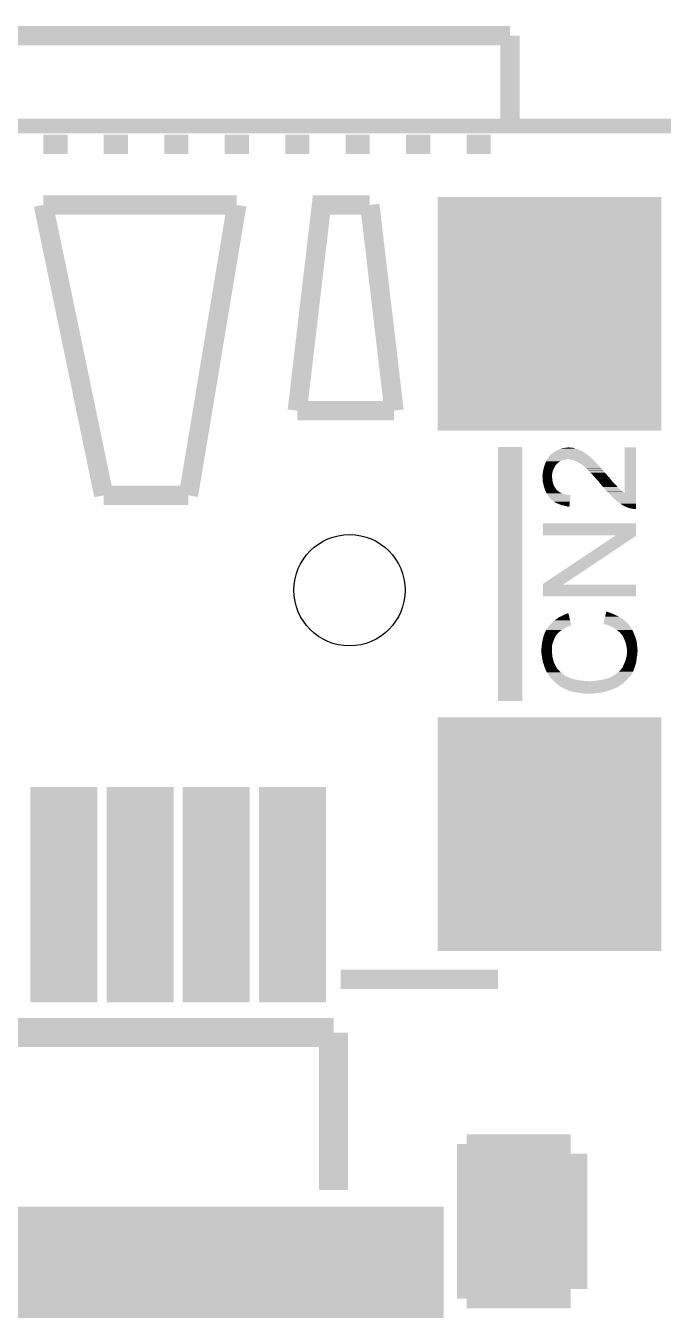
# Model space of a CAD drawing. Extents: x -1.3 to 24.2, y -3.9 to 32.8.
# Drawn here: x 10.23 to 16.92, y 19.23 to 32.79 of the extents above; entities that cross this region are included whole.
import ezdxf

# ---------------------------------------------------------------- set-up
doc = ezdxf.new("R2010")
doc.units = 0
doc.layers.get('0').update_dxf_attribs({"linetype": 'CONTINUOUS'})
for name, color, linetype in [('USB_SPI_CLICK_V101_GKO', 9, 'CONTINUOUS'), ('USB_SPI_CLICK_V101_GTO', 11, 'CONTINUOUS'), ('USB_SPI_CLICK_V101_GTS', 8, 'CONTINUOUS')]:
    doc.layers.add(name, color=color, linetype=linetype)

# ---------------------------------------------------------------- blocks, each defined once
blk = doc.blocks.new('RECTANGLE_44')
blk.add_solid([(0.5842, 0.7112), (0.5842, -0.7112), (-0.5842, 0.7112), (-0.5842, -0.7112)])
blk = doc.blocks.new('RECTANGLE_89')
blk.add_solid([(0.35179, 1.1303), (0.35179, -1.1303), (-0.35179, 1.1303), (-0.35179, -1.1303)])
blk = doc.blocks.new('RECTANGLE_90')
blk.add_solid([(1.17602, 1.22682), (1.17602, -1.22682), (-1.17602, 1.22682), (-1.17602, -1.22682)])
blk = doc.blocks.new('RECTANGLE_52')
blk.add_solid([(2.2987, 0.5842), (2.2987, -0.5842), (-2.2987, 0.5842), (-2.2987, -0.5842)])
blk = doc.blocks.new('ROUND_95')
blk.add_circle((0, 0), 0.584)

msp = doc.modelspace()

# ---------------------------------------------------------------- linework, layer by layer
at = {"layer": 'USB_SPI_CLICK_V101_GKO', "const_width": 0.1524}
msp.add_lwpolyline([(-1.27, 31.73984), (24.13, 31.73984)], dxfattribs=at)
at = {"layer": 'USB_SPI_CLICK_V101_GTO'}
for points, const_width in [([(7.5438, 31.6738), (7.5438, 32.6898), (15.3162, 32.6898)], 0.2032), ([(15.3162, 31.6738), (15.3162, 32.6898)], 0.2032), ([(10.414, 31.5468), (10.668, 31.5468)], 0.2032), ([(11.049, 31.5468), (11.303, 31.5468)], 0.2032), ([(11.684, 31.5468), (11.938, 31.5468)], 0.2032), ([(12.319, 31.5468), (12.573, 31.5468)], 0.2032), ([(12.954, 31.5468), (13.208, 31.5468)], 0.2032), ([(13.589, 31.5468), (13.843, 31.5468)], 0.2032), ([(14.224, 31.5468), (14.478, 31.5468)], 0.2032), ([(14.859, 31.5468), (15.113, 31.5468)], 0.2032), ([(10.414, 30.9118), (11.049, 27.8638)], 0.2032), ([(10.414, 30.9118), (12.446, 30.9118)], 0.2032), ([(11.938, 27.8638), (12.446, 30.9118)], 0.2032), ([(13.081, 28.7528), (13.335, 30.9118), (13.843, 30.9118)], 0.2032), ([(13.843, 30.9118), (14.097, 28.7528)], 0.2032), ([(13.081, 28.7528), (14.097, 28.7528)], 0.2032), ([(15.3162, 25.7048), (15.3162, 28.3718)], 0.254), ([(11.049, 27.8638), (11.938, 27.8638)], 0.2032), ([(13.5382, 22.7838), (15.1892, 22.7838)], 0.2032), ([(2.286, 22.225), (13.462, 22.225)], 0.3048), ([(13.462, 20.574), (13.462, 22.225)], 0.3048), ([(14.859, 21.0566), (15.9512, 21.0566)], 0.2032), ([(14.859, 19.431), (14.859, 21.0566)], 0.2032), ([(14.859, 19.431), (15.9512, 19.431)], 0.2032)]:
    msp.add_lwpolyline(points, dxfattribs=dict(at, const_width=const_width))
for points in [[(15.822072, 28.341316), (15.838586, 28.348938), (16.04264, 28.341316), (16.022322, 28.348938)], [(15.838586, 28.348938), (15.849594, 28.35402), (16.022322, 28.348938), (16.002002, 28.35402)], [(15.849594, 28.35402), (15.8496, 28.354022), (16.002002, 28.35402), (16.001998, 28.354022)], [(15.8496, 28.354022), (15.867382, 28.3591), (16.001998, 28.354022), (15.988454, 28.3591)], [(15.867382, 28.3591), (15.887686, 28.361638), (15.988454, 28.3591), (15.981684, 28.361638)], [(15.887686, 28.361638), (15.908022, 28.36418), (15.981684, 28.361638), (15.9639, 28.36418)], [(15.908022, 28.36418), (15.928342, 28.36672), (15.948662, 28.36418), (15.938502, 28.36672)], [(16.52016, 27.886704), (16.52018, 28.366698), (16.636982, 27.886704), (16.637, 28.366698)], [(16.52018, 28.366698), (16.520182, 28.36672), (16.637, 28.366698), (16.520182, 28.36672)], [(15.690086, 28.209238), (15.69212, 28.21432), (15.824198, 28.209238), (15.832328, 28.21432)], [(15.69212, 28.21432), (15.695384, 28.22194), (15.832328, 28.21432), (15.844522, 28.22194)], [(15.695384, 28.22194), (15.699738, 28.2321), (15.844522, 28.22194), (15.864838, 28.2321)], [(15.699738, 28.2321), (15.69974, 28.232102), (15.864838, 28.2321), (15.864846, 28.232102)], [(15.69974, 28.232102), (15.70264, 28.23718), (15.864846, 28.232102), (15.88516, 28.23718)], [(15.70264, 28.23718), (15.704092, 28.23972), (15.88516, 28.23718), (15.9004, 28.23972)], [(15.704092, 28.23972), (15.705544, 28.24226), (15.9004, 28.23972), (15.9131, 28.24226)], [(15.705544, 28.24226), (15.706996, 28.2448), (15.9131, 28.24226), (15.923258, 28.2448)], [(15.706996, 28.2448), (15.709898, 28.24988), (16.18234, 28.2448), (16.17472, 28.24988)], [(15.709898, 28.24988), (15.7099, 28.249882), (16.17472, 28.24988), (16.174718, 28.249882)], [(15.7099, 28.249882), (15.717156, 28.26004), (16.174718, 28.249882), (16.16456, 28.26004)], [(15.717156, 28.26004), (15.7226, 28.26766), (16.16456, 28.26004), (16.155036, 28.26766)], [(15.7226, 28.26766), (15.733182, 28.28036), (16.155036, 28.26766), (16.13916, 28.28036)], [(15.733182, 28.28036), (15.735298, 28.282898), (16.13916, 28.28036), (16.13626, 28.282898)], [(15.735298, 28.282898), (15.73784, 28.285446), (16.13626, 28.282898), (16.133348, 28.285446)], [(15.73784, 28.285446), (15.737856, 28.287984), (16.133348, 28.285446), (16.130448, 28.287984)], [(15.737856, 28.287984), (15.745462, 28.290524), (16.130448, 28.287984), (16.127544, 28.290524)], [(15.745462, 28.290524), (15.75308, 28.29814), (16.127544, 28.290524), (16.11884, 28.29814)], [(15.75308, 28.29814), (15.758162, 28.30322), (16.11884, 28.29814), (16.109696, 28.30322)], [(15.758162, 28.30322), (15.768316, 28.310838), (16.109696, 28.30322), (16.095982, 28.310838)], [(15.768316, 28.310838), (15.76832, 28.31084), (16.095982, 28.310838), (16.09598, 28.31084)], [(15.76832, 28.31084), (15.77594, 28.31592), (16.09598, 28.31084), (16.089884, 28.31592)], [(15.77594, 28.31592), (15.785466, 28.32354), (16.089884, 28.31592), (16.080738, 28.32354)], [(15.785466, 28.32354), (15.788642, 28.32608), (16.080738, 28.32354), (16.07566, 28.32608)], [(15.788642, 28.32608), (15.799816, 28.33116), (16.07566, 28.32608), (16.0655, 28.33116)], [(15.799816, 28.33116), (15.810992, 28.33624), (16.0655, 28.33116), (16.0528, 28.33624)], [(15.810992, 28.33624), (15.81658, 28.33878), (16.0528, 28.33624), (16.045184, 28.33878)], [(15.81658, 28.33878), (15.822072, 28.341316), (16.045184, 28.33878), (16.04264, 28.341316)], [(15.925808, 28.244798), (15.925798, 28.2448), (16.182342, 28.244798), (16.18234, 28.2448)], [(15.963908, 28.237178), (15.925808, 28.244798), (16.18996, 28.237178), (16.182342, 28.244798)], [(15.976598, 28.23464), (15.963908, 28.237178), (16.191866, 28.23464), (16.18996, 28.237178)], [(15.99565, 28.22702), (15.976598, 28.23464), (16.197582, 28.22702), (16.191866, 28.23464)], [(16.002, 28.22448), (15.99565, 28.22702), (16.200122, 28.22448), (16.197582, 28.22702)], [(16.019148, 28.216858), (16.002, 28.22448), (16.207742, 28.216858), (16.200122, 28.22448)], [(16.024858, 28.21432), (16.019148, 28.216858), (16.210916, 28.21432), (16.207742, 28.216858)], [(16.038198, 28.206698), (16.024858, 28.21432), (16.220442, 28.206698), (16.210916, 28.21432)], [(15.65656, 28.074622), (15.6591, 28.084782), (15.7571, 28.074622), (15.757948, 28.084782)], [(15.6591, 28.094942), (15.662486, 28.115258), (15.759544, 28.094942), (15.76324, 28.115258)], [(15.6591, 28.087322), (15.6591, 28.094942), (15.75816, 28.087322), (15.759544, 28.094942)], [(15.6591, 28.084782), (15.6591, 28.087322), (15.757948, 28.084782), (15.75816, 28.087322)], [(15.662486, 28.115258), (15.665872, 28.13558), (15.76324, 28.115258), (15.77086, 28.13558)], [(15.665872, 28.13558), (15.66672, 28.140662), (15.77086, 28.13558), (15.7734, 28.140662)], [(15.66672, 28.140662), (15.675426, 28.171138), (15.7734, 28.140662), (15.78864, 28.171138)], [(15.675426, 28.171138), (15.67688, 28.176222), (15.78864, 28.171138), (15.792452, 28.176222)], [(15.67688, 28.176222), (15.67891, 28.1813), (15.792452, 28.176222), (15.79626, 28.1813)], [(15.67891, 28.1813), (15.681956, 28.188916), (15.79626, 28.1813), (15.80134, 28.188916)], [(15.681956, 28.188916), (15.682974, 28.191458), (15.80134, 28.188916), (15.806416, 28.191458)], [(15.682974, 28.191458), (15.690086, 28.209238), (15.806416, 28.191458), (15.824198, 28.209238)], [(16.042642, 28.204158), (16.038198, 28.206698), (16.22256, 28.204158), (16.220442, 28.206698)], [(16.057878, 28.194002), (16.042642, 28.204158), (16.231022, 28.194002), (16.22256, 28.204158)], [(16.068026, 28.188926), (16.057878, 28.194002), (16.235252, 28.188926), (16.231022, 28.194002)], [(16.06804, 28.186402), (16.068026, 28.188926), (16.237356, 28.186402), (16.235252, 28.188926)], [(16.070574, 28.18638), (16.06804, 28.186402), (16.237374, 28.18638), (16.237356, 28.186402)], [(16.082766, 28.176222), (16.070574, 28.18638), (16.245838, 28.176222), (16.237374, 28.18638)], [(16.10106, 28.16098), (16.082766, 28.176222), (16.26108, 28.16098), (16.245838, 28.176222)], [(16.11884, 28.145742), (16.10106, 28.16098), (16.27414, 28.145742), (16.26108, 28.16098)], [(16.12102, 28.1432), (16.11884, 28.145742), (16.276318, 28.1432), (16.27414, 28.145742)], [(16.13408, 28.12796), (16.12102, 28.1432), (16.291558, 28.12796), (16.276318, 28.1432)], [(16.139162, 28.122878), (16.13408, 28.12796), (16.29664, 28.122878), (16.291558, 28.12796)], [(16.16202, 28.10002), (16.139162, 28.122878), (16.31442, 28.10002), (16.29664, 28.122878)], [(16.16964, 28.0924), (16.16202, 28.10002), (16.321194, 28.0924), (16.31442, 28.10002)], [(16.183796, 28.077156), (16.16964, 28.0924), (16.334742, 28.077156), (16.321194, 28.0924)], [(16.18851, 28.07208), (16.183796, 28.077156), (16.337282, 28.07208), (16.334742, 28.077156)], [(15.65656, 28.059378), (15.65656, 28.074622), (15.75583, 28.059378), (15.7571, 28.074622)], [(15.656814, 28.056842), (15.65656, 28.059378), (15.75562, 28.056842), (15.75583, 28.059378)], [(15.657578, 28.049216), (15.656814, 28.056842), (15.755622, 28.049216), (15.75562, 28.056842)], [(15.658086, 28.044136), (15.657578, 28.049216), (15.75816, 28.044136), (15.755622, 28.049216)], [(15.6591, 28.03398), (15.658086, 28.044136), (15.75816, 28.03398), (15.75816, 28.044136)], [(15.6591, 28.026358), (15.6591, 28.03398), (15.75816, 28.026358), (15.75816, 28.03398)], [(15.6591, 28.011122), (15.6591, 28.026358), (15.76197, 28.011122), (15.75816, 28.026358)], [(15.66418, 27.98826), (15.6591, 28.011122), (15.767686, 27.98826), (15.76197, 28.011122)], [(15.664816, 27.985718), (15.66418, 27.98826), (15.76832, 27.985718), (15.767686, 27.98826)], [(15.67053, 27.96286), (15.664816, 27.985718), (15.77848, 27.96286), (15.76832, 27.985718)], [(15.67434, 27.94762), (15.67053, 27.96286), (15.786948, 27.94762), (15.77848, 27.96286)], [(15.676516, 27.940002), (15.67434, 27.94762), (15.79118, 27.940002), (15.786948, 27.94762)], [(16.193226, 28.067), (16.18851, 28.07208), (16.34236, 28.067), (16.337282, 28.07208)], [(16.200304, 28.059378), (16.193226, 28.067), (16.347442, 28.059378), (16.34236, 28.067)], [(16.20266, 28.05684), (16.200304, 28.059378), (16.350826, 28.05684), (16.347442, 28.059378)], [(16.207016, 28.051758), (16.20266, 28.05684), (16.357602, 28.051758), (16.350826, 28.05684)], [(16.215724, 28.0416), (16.207016, 28.051758), (16.36522, 28.0416), (16.357602, 28.051758)], [(16.2179, 28.03906), (16.215724, 28.0416), (16.367196, 28.03906), (16.36522, 28.0416)], [(16.233142, 28.023818), (16.2179, 28.03906), (16.379052, 28.023818), (16.367196, 28.03906)], [(16.237374, 28.01874), (16.233142, 28.023818), (16.383, 28.01874), (16.379052, 28.023818)], [(16.24584, 28.00858), (16.237374, 28.01874), (16.392032, 28.00858), (16.383, 28.01874)], [(16.256, 27.99588), (16.24584, 28.00858), (16.40332, 27.99588), (16.392032, 28.00858)], [(16.26362, 27.985722), (16.256, 27.99588), (16.413478, 27.985722), (16.40332, 27.99588)], [(16.271238, 27.978102), (16.26362, 27.985722), (16.421098, 27.978102), (16.413478, 27.985722)], [(16.274628, 27.97302), (16.271238, 27.978102), (16.42618, 27.97302), (16.421098, 27.978102)], [(16.27632, 27.97048), (16.274628, 27.97302), (16.428404, 27.97048), (16.42618, 27.97302)], [(16.29156, 27.9527), (16.27632, 27.97048), (16.443958, 27.9527), (16.428404, 27.97048)], [(16.3068, 27.93492), (16.29156, 27.9527), (16.461742, 27.93492), (16.443958, 27.9527)], [(15.679418, 27.92984), (15.676516, 27.940002), (15.799084, 27.92984), (15.79118, 27.940002)], [(15.684864, 27.91714), (15.679418, 27.92984), (15.808962, 27.91714), (15.799084, 27.92984)], [(15.685952, 27.9146), (15.684864, 27.91714), (15.8115, 27.9146), (15.808962, 27.91714)], [(15.68704, 27.91206), (15.685952, 27.9146), (15.81531, 27.91206), (15.8115, 27.9146)], [(15.68831, 27.90952), (15.68704, 27.91206), (15.81912, 27.90952), (15.81531, 27.91206)], [(15.692122, 27.901898), (15.68831, 27.90952), (15.829282, 27.901898), (15.81912, 27.90952)], [(15.69466, 27.89682), (15.692122, 27.901898), (15.83817, 27.89682), (15.829282, 27.901898)], [(15.696692, 27.89174), (15.69466, 27.89682), (15.84706, 27.89174), (15.83817, 27.89682)], [(15.69974, 27.88412), (15.696692, 27.89174), (15.86484, 27.88412), (15.84706, 27.89174)], [(15.69974, 27.884118), (15.69974, 27.88412), (15.864846, 27.884118), (15.86484, 27.88412)], [(15.705836, 27.87396), (15.69974, 27.884118), (15.890242, 27.87396), (15.864846, 27.884118)], [(15.70736, 27.871418), (15.705836, 27.87396), (15.904222, 27.871418), (15.890242, 27.87396)], [(15.70863, 27.86888), (15.70736, 27.871418), (15.91818, 27.86888), (15.904222, 27.871418)], [(15.709912, 27.866318), (15.70863, 27.86888), (15.951198, 27.866318), (15.91818, 27.86888)], [(15.712438, 27.861264), (15.709912, 27.866318), (15.95067, 27.861264), (15.951198, 27.866318)], [(15.720056, 27.853642), (15.712438, 27.861264), (15.949874, 27.853642), (15.95067, 27.861264)], [(15.7226, 27.846024), (15.720056, 27.853642), (15.94908, 27.846024), (15.949874, 27.853642)], [(15.745462, 27.823158), (15.7226, 27.846024), (15.946694, 27.823158), (15.94908, 27.846024)], [(15.775942, 27.79776), (15.745462, 27.823158), (15.944044, 27.79776), (15.946694, 27.823158)], [(16.319696, 27.91968), (16.3068, 27.93492), (16.476982, 27.91968), (16.461742, 27.93492)], [(16.332592, 27.90444), (16.319696, 27.91968), (16.4973, 27.90444), (16.476982, 27.91968)], [(16.33474, 27.9019), (16.332592, 27.90444), (16.500574, 27.9019), (16.4973, 27.90444)], [(16.349936, 27.886704), (16.33474, 27.9019), (16.52016, 27.886704), (16.500574, 27.9019)], [(16.423638, 27.813002), (16.349936, 27.886704), (16.63698, 27.813002), (16.636982, 27.886704)], [(16.44904, 27.79522), (16.423638, 27.813002), (16.63698, 27.79522), (16.63698, 27.813002)], [(15.793722, 27.7876), (15.775942, 27.79776), (15.942984, 27.7876), (15.944044, 27.79776)], [(15.826742, 27.77236), (15.793722, 27.7876), (15.941394, 27.77236), (15.942984, 27.7876)], [(15.8623, 27.759662), (15.826742, 27.77236), (15.94007, 27.759662), (15.941394, 27.77236)], [(15.87754, 27.75712), (15.8623, 27.759662), (15.939804, 27.75712), (15.94007, 27.759662)], [(15.89278, 27.752042), (15.87754, 27.75712), (15.939274, 27.752042), (15.939804, 27.75712)], [(15.90548, 27.7495), (15.89278, 27.752042), (15.93901, 27.7495), (15.939274, 27.752042)], [(15.925798, 27.74442), (15.90548, 27.7495), (15.93848, 27.74442), (15.93901, 27.7495)], [(16.4719, 27.77744), (16.44904, 27.79522), (16.636978, 27.77744), (16.63698, 27.79522)], [(16.51254, 27.752042), (16.4719, 27.77744), (16.636978, 27.752042), (16.636978, 27.77744)], [(16.53032, 27.74442), (16.51254, 27.752042), (16.636978, 27.74442), (16.636978, 27.752042)], [(16.54302, 27.73934), (16.53032, 27.74442), (16.636978, 27.73934), (16.636978, 27.74442)], [(16.550636, 27.7368), (16.54302, 27.73934), (16.636978, 27.7368), (16.636978, 27.73934)], [(16.553178, 27.734264), (16.550636, 27.7368), (16.636978, 27.734264), (16.636978, 27.7368)], [(16.568418, 27.729182), (16.553178, 27.734264), (16.636978, 27.729182), (16.636978, 27.734264)], [(16.58366, 27.72664), (16.568418, 27.729182), (16.636978, 27.72664), (16.636978, 27.729182)], [(16.609058, 27.72156), (16.58366, 27.72664), (16.636978, 27.72156), (16.636978, 27.72664)], [(15.66164, 27.444722), (15.66166, 27.569138), (16.636992, 27.444722), (16.637, 27.569138)], [(15.66166, 27.569138), (15.661662, 27.56916), (16.637, 27.569138), (15.661662, 27.56916)], [(16.428648, 27.4447), (15.66164, 27.444722), (16.636992, 27.4447), (16.636992, 27.444722)], [(15.661648, 26.934164), (16.417194, 27.437076), (15.883946, 26.934164), (16.636992, 27.437076)], [(16.417194, 27.437076), (16.428648, 27.4447), (16.636992, 27.437076), (16.636992, 27.4447)], [(15.66164, 26.802102), (15.661646, 26.926518), (16.636978, 26.802102), (16.637, 26.926518)], [(15.661646, 26.92654), (15.661648, 26.934164), (15.872532, 26.92654), (15.883946, 26.934164)], [(15.661646, 26.926518), (15.661646, 26.92654), (16.637, 26.926518), (15.872532, 26.92654)], [(16.636978, 26.80208), (15.66164, 26.802102), (16.636978, 26.80208), (16.636978, 26.802102)], [(15.82166, 26.578562), (15.83944, 26.58872), (15.939912, 26.578562), (15.937476, 26.58872)], [(15.83944, 26.58872), (15.85976, 26.59888), (15.937476, 26.58872), (15.93504, 26.59888)], [(15.85976, 26.59888), (15.88262, 26.60904), (15.93504, 26.59888), (15.932604, 26.60904)], [(15.88262, 26.60904), (15.902942, 26.619202), (15.932604, 26.60904), (15.930168, 26.619202)], [(15.902942, 26.619202), (15.928346, 26.626796), (15.930168, 26.619202), (15.928346, 26.626796)], [(16.308598, 26.56586), (16.314578, 26.591258), (16.497302, 26.56586), (16.459202, 26.591258)], [(16.314578, 26.591258), (16.318764, 26.60904), (16.459202, 26.591258), (16.41856, 26.60904)], [(16.318764, 26.60904), (16.321156, 26.6192), (16.41856, 26.60904), (16.400782, 26.6192)], [(16.321156, 26.6192), (16.322352, 26.624278), (16.400782, 26.6192), (16.383002, 26.624278)], [(16.322352, 26.624278), (16.324146, 26.631898), (16.383002, 26.624278), (16.367762, 26.631898)], [(16.324146, 26.631898), (16.324744, 26.63444), (16.367762, 26.631898), (16.355062, 26.63444)], [(16.324744, 26.63444), (16.32594, 26.63952), (16.355062, 26.63444), (16.344902, 26.63952)], [(16.32594, 26.63952), (16.326538, 26.642058), (16.344902, 26.63952), (16.334742, 26.642058)], [(16.326538, 26.642058), (16.327136, 26.644598), (16.334742, 26.642058), (16.329664, 26.644598)], [(16.327136, 26.644598), (16.327138, 26.6446), (16.329664, 26.644598), (16.327138, 26.6446)], [(15.69212, 26.44394), (15.694662, 26.44902), (15.8496, 26.44394), (15.856856, 26.44902)], [(15.694662, 26.44902), (15.70373, 26.461718), (15.856856, 26.44902), (15.875, 26.461718)], [(15.70373, 26.461718), (15.70736, 26.4668), (15.875, 26.461718), (15.885162, 26.4668)], [(15.70736, 26.4668), (15.71212, 26.47442), (15.885162, 26.4668), (15.9004, 26.47442)], [(15.71212, 26.47442), (15.720056, 26.48712), (15.9004, 26.47442), (15.923258, 26.48712)], [(15.720056, 26.48712), (15.72006, 26.487124), (15.923258, 26.48712), (15.923272, 26.487124)], [(15.72006, 26.487124), (15.720064, 26.489662), (15.923272, 26.487124), (15.93342, 26.489662)], [(15.720064, 26.489662), (15.720066, 26.489666), (15.93342, 26.489662), (15.933432, 26.489666)], [(15.720066, 26.489666), (15.722602, 26.492204), (15.933432, 26.489666), (15.941048, 26.492204)], [(15.722602, 26.492204), (15.72387, 26.49474), (15.941048, 26.492204), (15.948658, 26.49474)], [(15.72387, 26.49474), (15.72514, 26.497278), (15.948658, 26.49474), (15.953736, 26.497278)], [(15.72514, 26.497278), (15.725142, 26.49728), (15.953736, 26.497278), (15.953738, 26.49728)], [(15.725142, 26.49728), (15.727674, 26.499814), (15.953738, 26.49728), (15.956274, 26.499814)], [(15.727674, 26.499814), (15.72768, 26.49982), (15.956274, 26.499814), (15.958792, 26.49982)], [(15.72768, 26.49982), (15.73276, 26.5049), (15.958792, 26.49982), (15.957574, 26.5049)], [(15.73276, 26.5049), (15.740382, 26.509982), (15.957574, 26.5049), (15.956356, 26.509982)], [(15.740382, 26.509982), (15.773402, 26.543002), (15.956356, 26.509982), (15.948438, 26.543002)], [(15.773402, 26.543002), (15.7861, 26.55316), (15.948438, 26.543002), (15.946004, 26.55316)], [(15.7861, 26.55316), (15.82166, 26.578562), (15.946004, 26.55316), (15.939912, 26.578562)], [(16.296644, 26.51508), (16.297236, 26.5176), (16.555386, 26.51508), (16.55318, 26.5176)], [(16.319502, 26.50744), (16.296644, 26.51508), (16.562068, 26.50744), (16.555386, 26.51508)], [(16.297236, 26.5176), (16.300824, 26.532838), (16.55318, 26.5176), (16.53794, 26.532838)], [(16.300824, 26.532838), (16.304412, 26.54808), (16.53794, 26.532838), (16.517618, 26.54808)], [(16.304412, 26.54808), (16.308598, 26.56586), (16.517618, 26.54808), (16.497302, 26.56586)], [(16.339818, 26.50236), (16.319502, 26.50744), (16.566512, 26.50236), (16.562068, 26.50744)], [(16.353384, 26.497274), (16.339818, 26.50236), (16.57096, 26.497274), (16.566512, 26.50236)], [(16.36014, 26.49474), (16.353384, 26.497274), (16.570974, 26.49474), (16.57096, 26.497274)], [(16.360154, 26.494734), (16.36014, 26.49474), (16.570974, 26.494734), (16.570974, 26.49474)], [(16.366082, 26.492194), (16.360154, 26.494734), (16.576042, 26.492194), (16.570974, 26.494734)], [(16.377924, 26.487118), (16.366082, 26.492194), (16.578582, 26.487118), (16.576042, 26.492194)], [(16.395694, 26.479502), (16.377924, 26.487118), (16.58366, 26.479502), (16.578582, 26.487118)], [(16.395698, 26.4795), (16.395694, 26.479502), (16.583662, 26.4795), (16.58366, 26.479502)], [(16.4084, 26.46934), (16.395698, 26.4795), (16.589758, 26.46934), (16.583662, 26.4795)], [(16.413482, 26.4668), (16.4084, 26.46934), (16.59128, 26.4668), (16.589758, 26.46934)], [(16.423638, 26.461722), (16.413482, 26.4668), (16.59382, 26.461722), (16.59128, 26.4668)], [(16.43634, 26.45156), (16.423638, 26.461722), (16.5989, 26.45156), (16.59382, 26.461722)], [(16.446498, 26.44394), (16.43634, 26.45156), (16.60271, 26.44394), (16.5989, 26.45156)], [(15.650754, 26.304238), (15.65402, 26.327098), (15.7607, 26.304238), (15.769012, 26.327098)], [(15.65402, 26.327098), (15.655036, 26.33218), (15.769012, 26.327098), (15.77086, 26.33218)], [(15.655036, 26.33218), (15.659606, 26.355038), (15.77086, 26.33218), (15.77848, 26.355038)], [(15.659606, 26.355038), (15.66164, 26.365202), (15.77848, 26.355038), (15.78356, 26.365202)], [(15.66164, 26.365202), (15.664814, 26.37536), (15.78356, 26.365202), (15.78864, 26.37536)], [(15.664814, 26.37536), (15.668784, 26.388062), (15.78864, 26.37536), (15.79626, 26.388062)], [(15.668784, 26.388062), (15.671956, 26.398216), (15.79626, 26.388062), (15.801338, 26.398216)], [(15.671956, 26.398216), (15.672752, 26.40076), (15.801338, 26.398216), (15.80388, 26.40076)], [(15.672752, 26.40076), (15.67434, 26.40584), (15.80388, 26.40076), (15.808394, 26.40584)], [(15.67434, 26.40584), (15.682242, 26.42362), (15.808394, 26.40584), (15.8242, 26.42362)], [(15.682242, 26.42362), (15.6845, 26.4287), (15.8242, 26.42362), (15.83055, 26.4287)], [(15.6845, 26.4287), (15.69212, 26.44394), (15.83055, 26.4287), (15.8496, 26.44394)], [(16.45412, 26.436322), (16.446498, 26.44394), (16.60652, 26.436322), (16.60271, 26.44394)], [(16.46428, 26.4287), (16.45412, 26.436322), (16.61033, 26.4287), (16.60652, 26.436322)], [(16.468088, 26.42616), (16.46428, 26.4287), (16.6116, 26.42616), (16.61033, 26.4287)], [(16.471896, 26.42362), (16.468088, 26.42616), (16.612554, 26.42362), (16.6116, 26.42616)], [(16.474438, 26.418544), (16.471896, 26.42362), (16.614456, 26.418544), (16.612554, 26.42362)], [(16.48206, 26.41092), (16.474438, 26.418544), (16.617316, 26.41092), (16.614456, 26.418544)], [(16.486124, 26.40584), (16.48206, 26.41092), (16.61922, 26.40584), (16.617316, 26.41092)], [(16.49222, 26.398218), (16.486124, 26.40584), (16.622488, 26.398218), (16.61922, 26.40584)], [(16.498026, 26.38806), (16.49222, 26.398218), (16.62684, 26.38806), (16.622488, 26.398218)], [(16.50238, 26.380438), (16.498026, 26.38806), (16.629382, 26.380438), (16.62684, 26.38806)], [(16.51762, 26.34996), (16.50238, 26.380438), (16.63954, 26.34996), (16.629382, 26.380438)], [(16.520392, 26.342338), (16.51762, 26.34996), (16.64208, 26.342338), (16.63954, 26.34996)], [(16.527778, 26.32202), (16.520392, 26.342338), (16.646596, 26.32202), (16.64208, 26.342338)], [(16.528414, 26.319478), (16.527778, 26.32202), (16.64716, 26.319478), (16.646596, 26.32202)], [(16.534766, 26.29408), (16.528414, 26.319478), (16.6497, 26.29408), (16.64716, 26.319478)], [(15.64386, 26.253442), (15.6464, 26.263602), (15.75562, 26.253442), (15.75562, 26.263602)], [(15.64386, 26.240738), (15.64386, 26.253442), (15.75562, 26.240738), (15.75562, 26.253442)], [(15.645554, 26.210258), (15.64386, 26.240738), (15.75562, 26.210258), (15.75562, 26.240738)], [(15.64626, 26.197562), (15.645554, 26.210258), (15.75816, 26.197562), (15.75562, 26.210258)], [(15.6464, 26.19502), (15.64626, 26.197562), (15.758416, 26.19502), (15.75816, 26.197562)], [(15.6464, 26.276302), (15.64894, 26.29154), (15.756044, 26.276302), (15.758582, 26.29154)], [(15.6464, 26.273758), (15.6464, 26.276302), (15.75562, 26.273758), (15.756044, 26.276302)], [(15.6464, 26.263602), (15.6464, 26.273758), (15.75562, 26.263602), (15.75562, 26.273758)], [(15.65021, 26.17216), (15.6464, 26.19502), (15.7607, 26.17216), (15.758416, 26.19502)], [(15.64894, 26.29154), (15.650754, 26.304238), (15.758582, 26.29154), (15.7607, 26.304238)], [(16.5354, 26.29154), (16.534766, 26.29408), (16.649932, 26.29154), (16.6497, 26.29408)], [(16.54048, 26.26614), (16.5354, 26.29154), (16.652242, 26.26614), (16.649932, 26.29154)], [(16.538362, 26.167078), (16.541324, 26.184856), (16.64716, 26.167078), (16.65224, 26.184856)], [(16.54302, 26.255982), (16.54048, 26.26614), (16.653164, 26.255982), (16.652242, 26.26614)], [(16.541324, 26.184856), (16.54302, 26.195022), (16.65224, 26.184856), (16.65224, 26.195022)], [(16.54302, 26.238202), (16.54302, 26.255982), (16.65478, 26.238202), (16.653164, 26.255982)], [(16.54302, 26.222958), (16.54302, 26.238202), (16.65478, 26.222958), (16.65478, 26.238202)], [(16.54302, 26.212798), (16.54302, 26.222958), (16.65224, 26.212798), (16.65478, 26.222958)], [(16.54302, 26.195022), (16.54302, 26.212798), (16.65224, 26.195022), (16.65224, 26.212798)], [(15.65402, 26.1493), (15.65021, 26.17216), (15.766416, 26.1493), (15.7607, 26.17216)], [(15.661166, 26.111198), (15.65402, 26.1493), (15.77594, 26.111198), (15.766416, 26.1493)], [(15.66164, 26.108662), (15.661166, 26.111198), (15.777112, 26.108662), (15.77594, 26.111198)], [(15.66926, 26.090882), (15.66164, 26.108662), (15.785318, 26.090882), (15.777112, 26.108662)], [(15.67289, 26.078182), (15.66926, 26.090882), (15.79118, 26.078182), (15.785318, 26.090882)], [(15.67434, 26.0731), (15.67289, 26.078182), (15.794146, 26.0731), (15.79118, 26.078182)], [(15.67942, 26.057858), (15.67434, 26.0731), (15.803036, 26.057858), (15.794146, 26.0731)], [(15.683486, 26.047698), (15.67942, 26.057858), (15.808962, 26.047698), (15.803036, 26.057858)], [(15.684502, 26.045158), (15.683486, 26.047698), (15.8115, 26.045158), (15.808962, 26.047698)], [(15.688564, 26.035), (15.684502, 26.045158), (15.819122, 26.035), (15.8115, 26.045158)], [(16.479518, 26.034998), (16.49984, 26.060406), (16.61608, 26.034998), (16.625048, 26.060406)], [(16.49984, 26.06548), (16.499842, 26.065484), (16.62684, 26.06548), (16.62684, 26.065484)], [(16.49984, 26.060406), (16.49984, 26.06548), (16.625048, 26.060406), (16.62684, 26.06548)], [(16.499842, 26.065484), (16.50492, 26.075642), (16.62684, 26.065484), (16.630014, 26.075642)], [(16.50492, 26.075642), (16.507462, 26.083264), (16.630014, 26.075642), (16.632396, 26.083264)], [(16.507462, 26.083264), (16.51254, 26.09088), (16.632396, 26.083264), (16.634776, 26.09088)], [(16.51254, 26.09088), (16.518254, 26.106118), (16.634776, 26.09088), (16.63954, 26.106118)], [(16.518254, 26.106118), (16.52016, 26.1112), (16.63954, 26.106118), (16.640174, 26.1112)], [(16.52016, 26.1112), (16.530322, 26.1366), (16.640174, 26.1112), (16.64335, 26.1366)], [(16.530322, 26.1366), (16.53794, 26.16454), (16.64335, 26.1366), (16.646842, 26.16454)], [(16.53794, 26.16454), (16.538362, 26.167078), (16.646842, 26.16454), (16.64716, 26.167078)], [(15.68958, 26.03246), (15.688564, 26.035), (15.821662, 26.03246), (15.819122, 26.035)], [(15.69466, 26.0223), (15.68958, 26.03246), (15.831822, 26.0223), (15.821662, 26.03246)], [(15.6972, 26.014682), (15.69466, 26.0223), (15.83944, 26.014682), (15.831822, 26.0223)], [(15.701012, 26.00706), (15.6972, 26.014682), (15.847062, 26.00706), (15.83944, 26.014682)], [(15.702274, 26.004534), (15.701012, 26.00706), (15.85031, 26.004534), (15.847062, 26.00706)], [(15.704808, 26.00452), (15.702274, 26.004534), (15.850328, 26.00452), (15.85031, 26.004534)], [(15.72463, 25.9715), (15.704808, 26.00452), (15.892782, 25.9715), (15.850328, 26.00452)], [(15.727678, 25.966422), (15.72463, 25.9715), (15.902938, 25.966422), (15.892782, 25.9715)], [(15.736278, 25.95626), (15.727678, 25.966422), (15.92326, 25.95626), (15.902938, 25.966422)], [(15.747024, 25.94356), (15.736278, 25.95626), (15.953744, 25.94356), (15.92326, 25.95626)], [(15.74703, 25.943554), (15.747024, 25.94356), (15.956286, 25.943554), (15.953744, 25.94356)], [(15.749174, 25.94102), (15.74703, 25.943554), (15.958826, 25.94102), (15.956286, 25.943554)], [(15.749174, 25.941018), (15.749174, 25.94102), (15.963904, 25.941018), (15.958826, 25.94102)], [(15.751324, 25.938478), (15.749174, 25.941018), (15.968982, 25.938478), (15.963904, 25.941018)], [(15.75562, 25.9334), (15.751324, 25.938478), (15.9893, 25.9334), (15.968982, 25.938478)], [(15.7607, 25.92832), (15.75562, 25.9334), (16.01216, 25.92832), (15.9893, 25.9334)], [(15.76578, 25.92324), (15.7607, 25.92832), (16.0401, 25.92324), (16.01216, 25.92832)], [(15.77086, 25.91816), (15.76578, 25.92324), (16.070578, 25.91816), (16.0401, 25.92324)], [(15.77594, 25.91308), (15.77086, 25.91816), (16.141698, 25.91308), (16.070578, 25.91816)], [(15.78356, 25.90546), (15.77594, 25.91308), (16.520158, 25.90546), (16.527778, 25.91308)], [(16.141698, 25.91308), (16.164562, 25.913082), (16.527778, 25.91308), (16.52778, 25.913082)], [(16.164562, 25.913082), (16.172184, 25.91562), (16.52778, 25.913082), (16.53032, 25.91562)], [(16.200122, 25.91562), (16.21536, 25.91816), (16.53032, 25.91562), (16.533494, 25.91816)], [(16.21536, 25.91816), (16.24838, 25.92324), (16.533494, 25.91816), (16.539844, 25.92324)], [(16.24838, 25.92324), (16.267414, 25.925778), (16.539844, 25.92324), (16.543018, 25.925778)], [(16.267414, 25.925778), (16.286482, 25.92832), (16.543018, 25.925778), (16.54505, 25.92832)], [(16.286482, 25.92832), (16.322032, 25.938478), (16.54505, 25.92832), (16.553178, 25.938478)], [(16.322032, 25.938478), (16.32204, 25.93848), (16.553178, 25.938478), (16.553178, 25.93848)], [(16.32204, 25.93848), (16.360126, 25.94864), (16.553178, 25.93848), (16.563338, 25.94864)], [(16.360126, 25.94864), (16.360142, 25.948644), (16.563338, 25.94864), (16.56334, 25.948644)], [(16.360142, 25.948644), (16.362684, 25.951182), (16.56334, 25.948644), (16.565244, 25.951182)], [(16.362684, 25.951182), (16.367762, 25.95372), (16.565244, 25.951182), (16.567148, 25.95372)], [(16.367762, 25.95372), (16.37538, 25.95626), (16.567148, 25.95372), (16.569054, 25.95626)], [(16.37538, 25.95626), (16.380454, 25.958798), (16.569054, 25.95626), (16.57096, 25.958798)], [(16.380454, 25.958798), (16.390618, 25.96388), (16.57096, 25.958798), (16.57604, 25.96388)], [(16.390618, 25.96388), (16.402806, 25.971498), (16.57604, 25.96388), (16.583658, 25.971498)], [(16.402806, 25.971498), (16.41094, 25.97658), (16.583658, 25.971498), (16.587046, 25.97658)], [(16.41094, 25.97658), (16.41474, 25.979114), (16.587046, 25.97658), (16.588736, 25.979114)], [(16.41474, 25.979114), (16.418526, 25.981638), (16.588736, 25.979114), (16.58874, 25.981638)], [(16.418526, 25.981638), (16.41856, 25.98166), (16.58874, 25.981638), (16.591266, 25.98166)], [(16.41856, 25.98166), (16.4338, 25.99182), (16.591266, 25.98166), (16.596348, 25.99182)], [(16.4338, 25.99182), (16.4592, 26.01214), (16.596348, 25.99182), (16.606516, 26.01214)], [(16.4592, 26.01214), (16.46823, 26.0223), (16.606516, 26.01214), (16.6116, 26.0223)], [(16.46823, 26.0223), (16.479518, 26.034998), (16.6116, 26.0223), (16.61608, 26.034998)], [(15.786356, 25.90292), (15.78356, 25.90546), (16.517618, 25.90292), (16.520158, 25.90546)], [(15.811498, 25.880062), (15.786356, 25.90292), (16.487904, 25.880062), (16.517618, 25.90292)], [(15.81513, 25.87752), (15.811498, 25.880062), (16.4846, 25.87752), (16.487904, 25.880062)], [(15.8369, 25.862278), (15.81513, 25.87752), (16.461736, 25.862278), (16.4846, 25.87752)], [(15.849602, 25.85466), (15.8369, 25.862278), (16.45031, 25.85466), (16.461736, 25.862278)], [(15.854682, 25.85212), (15.849602, 25.85466), (16.4465, 25.85212), (16.45031, 25.85466)], [(15.859756, 25.849582), (15.854682, 25.85212), (16.441106, 25.849582), (16.4465, 25.85212)], [(15.864838, 25.844504), (15.859756, 25.849582), (16.430316, 25.844504), (16.441106, 25.849582)], [(15.872456, 25.84196), (15.864838, 25.844504), (16.42491, 25.84196), (16.430316, 25.844504)], [(15.874994, 25.839426), (15.872456, 25.84196), (16.419524, 25.839426), (16.42491, 25.84196)], [(15.877536, 25.83942), (15.874994, 25.839426), (16.419512, 25.83942), (16.419524, 25.839426)], [(15.89373, 25.8318), (15.877536, 25.83942), (16.40332, 25.8318), (16.419512, 25.83942)], [(15.899128, 25.82926), (15.89373, 25.8318), (16.398238, 25.82926), (16.40332, 25.8318)], [(15.90992, 25.824182), (15.899128, 25.82926), (16.383, 25.824182), (16.398238, 25.82926)], [(15.915322, 25.82164), (15.90992, 25.824182), (16.372842, 25.82164), (16.383, 25.824182)], [(15.92072, 25.8191), (15.915322, 25.82164), (16.36522, 25.8191), (16.372842, 25.82164)], [(15.943584, 25.81148), (15.92072, 25.8191), (16.34236, 25.81148), (16.36522, 25.8191)], [(15.966438, 25.803862), (15.943584, 25.81148), (16.315696, 25.803862), (16.34236, 25.81148)], [(15.981688, 25.80132), (15.966438, 25.803862), (16.3068, 25.80132), (16.315696, 25.803862)], [(16.01216, 25.79624), (15.981688, 25.80132), (16.28648, 25.79624), (16.3068, 25.80132)], [(16.0528, 25.78862), (16.01216, 25.79624), (16.243302, 25.78862), (16.28648, 25.79624)], [(16.08836, 25.78354), (16.0528, 25.78862), (16.1925, 25.78354), (16.243302, 25.78862)], [(16.126458, 25.781), (16.116298, 25.78354), (16.1417, 25.781), (16.1925, 25.78354)]]:
    msp.add_solid(points, dxfattribs=at)

# ---------------------------------------------------------------- block references
at = {"layer": 'USB_SPI_CLICK_V101_GTS'}
for name, p in [('RECTANGLE_90', (15.73022, 29.7688)), ('ROUND_95', (13.62964, 26.86812)), ('RECTANGLE_90', (15.73022, 24.3078)), ('RECTANGLE_89', (10.6299, 23.6728)), ('RECTANGLE_89', (11.43, 23.6728)), ('RECTANGLE_89', (12.2301, 23.6728)), ('RECTANGLE_89', (13.0302, 23.6728)), ('RECTANGLE_44', (15.5448, 20.2438)), ('RECTANGLE_52', (12.319, 19.812))]:
    msp.add_blockref(name, p, dxfattribs=at)

doc.saveas('drawing.dxf')
